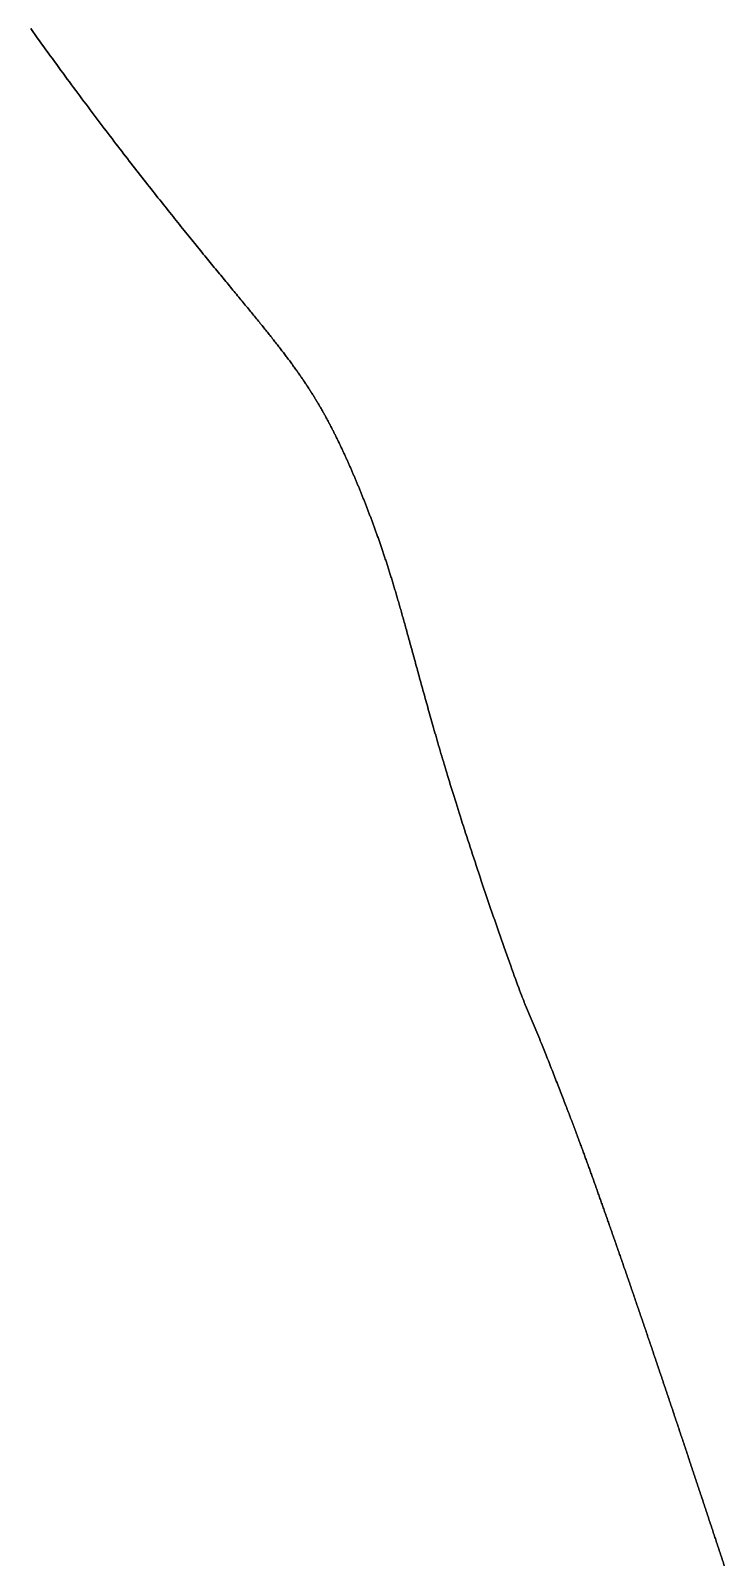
# Model space of a CAD drawing. Header units: inches. Extents: x 130170 to 284068, y 377793 to 804530.
# Drawn here: x 248897 to 248922.9, y 747345.7 to 747403 of the extents above; entities that cross this region are included whole.
import ezdxf

# ---------------------------------------------------------------- set-up
doc = ezdxf.new("R2010")
doc.units = ezdxf.units.IN
doc.header["$MEASUREMENT"] = 0
doc.layers.add('muni_il', color=7, linetype='Continuous')

msp = doc.modelspace()

# ---------------------------------------------------------------- linework, layer by layer
at = {"layer": 'muni_il'}
for points in [[(248897.023, 747403.036), (248897.105, 747402.922), (248897.186, 747402.808), (248897.268, 747402.695), (248897.349, 747402.582), (248897.43, 747402.469), (248897.511, 747402.357), (248897.592, 747402.245), (248897.672, 747402.134), (248897.753, 747402.023), (248897.833, 747401.913), (248897.913, 747401.803), (248897.993, 747401.694), (248898.073, 747401.585), (248898.152, 747401.476), (248898.231, 747401.368), (248898.31, 747401.26), (248898.389, 747401.153), (248898.468, 747401.047), (248898.546, 747400.94), (248898.624, 747400.835), (248898.702, 747400.729), (248898.78, 747400.625), (248898.857, 747400.521), (248898.935, 747400.417), (248899.012, 747400.314), (248899.088, 747400.211), (248899.165, 747400.109), (248899.241, 747400.008), (248899.317, 747399.906), (248899.392, 747399.806), (248899.468, 747399.706), (248899.543, 747399.606), (248899.617, 747399.508), (248899.692, 747399.409), (248899.766, 747399.311), (248899.84, 747399.214), (248899.914, 747399.117), (248899.987, 747399.021), (248900.06, 747398.926), (248900.132, 747398.831), (248900.205, 747398.736), (248900.277, 747398.642), (248900.348, 747398.549), (248900.42, 747398.456), (248900.491, 747398.364), (248900.562, 747398.272), (248900.632, 747398.181), (248900.702, 747398.091), (248900.772, 747398.001), (248900.841, 747397.912), (248900.91, 747397.823), (248900.978, 747397.735), (248901.047, 747397.647), (248901.115, 747397.56), (248901.182, 747397.474), (248901.249, 747397.388), (248901.316, 747397.303), (248901.383, 747397.218), (248901.449, 747397.134), (248901.514, 747397.05), (248901.58, 747396.967), (248901.645, 747396.885), (248901.709, 747396.803), (248901.774, 747396.722), (248901.838, 747396.642), (248901.901, 747396.562), (248901.964, 747396.482), (248902.027, 747396.404), (248902.089, 747396.325), (248902.151, 747396.248), (248902.213, 747396.171), (248902.274, 747396.094), (248902.335, 747396.018), (248902.395, 747395.943), (248902.455, 747395.868), (248902.514, 747395.794), (248902.574, 747395.72), (248902.632, 747395.647), (248902.691, 747395.575), (248902.749, 747395.503), (248902.806, 747395.432), (248902.864, 747395.361), (248902.921, 747395.291), (248902.977, 747395.221), (248903.033, 747395.152), (248903.089, 747395.084), (248903.144, 747395.016), (248903.199, 747394.948), (248903.253, 747394.881), (248903.307, 747394.815), (248903.361, 747394.749), (248903.414, 747394.684), (248903.467, 747394.619), (248903.519, 747394.555), (248903.571, 747394.491), (248903.623, 747394.428), (248903.674, 747394.366), (248903.725, 747394.304), (248903.776, 747394.242), (248903.826, 747394.181), (248903.875, 747394.121), (248903.925, 747394.061), (248903.974, 747394.001), (248904.022, 747393.942), (248904.07, 747393.884), (248904.118, 747393.826), (248904.165, 747393.768), (248904.212, 747393.711), (248904.259, 747393.654), (248904.305, 747393.598), (248904.351, 747393.543), (248904.396, 747393.487), (248904.441, 747393.433), (248904.486, 747393.379), (248904.53, 747393.325), (248904.574, 747393.271), (248904.618, 747393.218), (248904.661, 747393.166), (248904.704, 747393.114), (248904.746, 747393.063), (248904.789, 747393.011), (248904.83, 747392.961), (248904.872, 747392.911), (248904.913, 747392.861), (248904.953, 747392.811), (248904.994, 747392.762), (248905.034, 747392.714), (248905.073, 747392.665), (248905.113, 747392.617), (248905.152, 747392.57), (248905.19, 747392.523), (248905.228, 747392.476), (248905.266, 747392.43), (248905.304, 747392.384), (248905.341, 747392.338), (248905.378, 747392.293), (248905.415, 747392.248), (248905.451, 747392.204), (248905.487, 747392.16), (248905.522, 747392.116), (248905.558, 747392.072), (248905.593, 747392.029), (248905.628, 747391.986), (248905.662, 747391.944), (248905.696, 747391.902), (248905.73, 747391.86), (248905.763, 747391.818), (248905.796, 747391.777), (248905.829, 747391.736), (248905.862, 747391.695), (248905.894, 747391.655), (248905.926, 747391.615), (248905.958, 747391.575), (248905.989, 747391.536), (248906.02, 747391.497), (248906.051, 747391.457), (248906.082, 747391.419), (248906.112, 747391.38), (248906.142, 747391.342), (248906.172, 747391.304), (248906.201, 747391.267), (248906.231, 747391.229), (248906.26, 747391.192), (248906.288, 747391.155), (248906.317, 747391.118), (248906.345, 747391.082), (248906.373, 747391.045), (248906.401, 747391.009), (248906.428, 747390.973), (248906.456, 747390.937), (248906.483, 747390.902), (248906.51, 747390.867), (248906.536, 747390.832), (248906.562, 747390.797), (248906.588, 747390.762), (248906.614, 747390.727), (248906.64, 747390.693), (248906.666, 747390.659), (248906.691, 747390.625), (248906.716, 747390.591), (248906.741, 747390.557), (248906.765, 747390.524), (248906.79, 747390.49), (248906.814, 747390.457), (248906.838, 747390.424), (248906.862, 747390.391), (248906.886, 747390.358), (248906.909, 747390.325), (248906.932, 747390.293), (248906.955, 747390.26), (248906.978, 747390.228), (248907.001, 747390.196), (248907.024, 747390.164), (248907.046, 747390.132), (248907.068, 747390.1), (248907.09, 747390.068), (248907.112, 747390.037), (248907.134, 747390.005), (248907.155, 747389.974), (248907.177, 747389.942), (248907.198, 747389.911), (248907.219, 747389.88), (248907.24, 747389.849), (248907.261, 747389.818), (248907.281, 747389.787), (248907.302, 747389.756), (248907.322, 747389.726), (248907.342, 747389.695), (248907.363, 747389.664), (248907.382, 747389.634), (248907.402, 747389.603), (248907.422, 747389.573), (248907.441, 747389.542), (248907.461, 747389.512), (248907.48, 747389.482), (248907.499, 747389.452), (248907.518, 747389.421), (248907.537, 747389.391), (248907.556, 747389.361), (248907.575, 747389.331), (248907.593, 747389.301), (248907.612, 747389.271), (248907.63, 747389.241), (248907.648, 747389.211), (248907.667, 747389.182), (248907.685, 747389.152), (248907.702, 747389.122), (248907.72, 747389.092), (248907.738, 747389.062), (248907.756, 747389.033), (248907.773, 747389.003), (248907.791, 747388.973), (248907.808, 747388.944), (248907.825, 747388.914), (248907.842, 747388.884), (248907.86, 747388.855), (248907.877, 747388.825), (248907.893, 747388.795), (248907.91, 747388.766), (248907.927, 747388.736), (248907.944, 747388.707), (248907.96, 747388.677), (248907.977, 747388.647), (248907.993, 747388.618), (248908.01, 747388.588), (248908.026, 747388.559), (248908.042, 747388.529), (248908.058, 747388.499), (248908.075, 747388.47), (248908.09, 747388.44), (248908.107, 747388.411), (248908.122, 747388.381), (248908.138, 747388.351), (248908.154, 747388.322), (248908.17, 747388.292), (248908.185, 747388.262), (248908.201, 747388.232), (248908.217, 747388.203), (248908.232, 747388.173), (248908.247, 747388.143), (248908.263, 747388.113), (248908.278, 747388.084), (248908.293, 747388.054), (248908.309, 747388.024), (248908.324, 747387.994), (248908.339, 747387.964), (248908.354, 747387.934), (248908.369, 747387.904), (248908.384, 747387.874), (248908.399, 747387.844), (248908.414, 747387.814), (248908.429, 747387.784), (248908.444, 747387.754), (248908.458, 747387.724), (248908.473, 747387.694), (248908.488, 747387.664), (248908.503, 747387.634), (248908.517, 747387.603), (248908.532, 747387.573), (248908.546, 747387.543), (248908.561, 747387.512), (248908.575, 747387.482), (248908.59, 747387.452), (248908.604, 747387.421), (248908.618, 747387.391), (248908.633, 747387.36), (248908.647, 747387.33), (248908.661, 747387.299), (248908.676, 747387.269), (248908.69, 747387.238), (248908.704, 747387.208), (248908.718, 747387.177), (248908.732, 747387.146), (248908.747, 747387.115), (248908.761, 747387.085), (248908.775, 747387.054), (248908.789, 747387.023), (248908.803, 747386.992), (248908.817, 747386.961), (248908.831, 747386.93), (248908.845, 747386.899), (248908.859, 747386.868), (248908.872, 747386.837), (248908.886, 747386.806), (248908.9, 747386.775), (248908.914, 747386.743), (248908.928, 747386.712), (248908.941, 747386.681), (248908.955, 747386.649), (248908.969, 747386.618), (248908.983, 747386.587), (248908.996, 747386.555), (248909.01, 747386.524), (248909.024, 747386.492), (248909.037, 747386.461), (248909.051, 747386.429), (248909.065, 747386.397), (248909.078, 747386.365), (248909.092, 747386.334), (248909.105, 747386.302), (248909.119, 747386.27), (248909.133, 747386.238), (248909.146, 747386.206), (248909.16, 747386.174), (248909.173, 747386.142), (248909.186, 747386.11), (248909.2, 747386.078), (248909.213, 747386.046), (248909.227, 747386.013), (248909.24, 747385.981), (248909.254, 747385.949), (248909.267, 747385.916), (248909.28, 747385.884), (248909.294, 747385.852), (248909.307, 747385.819), (248909.32, 747385.786), (248909.334, 747385.754), (248909.347, 747385.721), (248909.36, 747385.688), (248909.374, 747385.655), (248909.387, 747385.623), (248909.4, 747385.59), (248909.413, 747385.557), (248909.427, 747385.524), (248909.44, 747385.49), (248909.453, 747385.457), (248909.466, 747385.424), (248909.48, 747385.391), (248909.493, 747385.358), (248909.506, 747385.324), (248909.519, 747385.291), (248909.532, 747385.257), (248909.545, 747385.224), (248909.559, 747385.19), (248909.572, 747385.156), (248909.585, 747385.122), (248909.598, 747385.088), (248909.611, 747385.054), (248909.624, 747385.02), (248909.637, 747384.986), (248909.65, 747384.952), (248909.663, 747384.918), (248909.676, 747384.884), (248909.689, 747384.849), (248909.702, 747384.815), (248909.715, 747384.78), (248909.729, 747384.746), (248909.742, 747384.711), (248909.755, 747384.676), (248909.768, 747384.641), (248909.781, 747384.606), (248909.794, 747384.571), (248909.807, 747384.536), (248909.82, 747384.501), (248909.833, 747384.465), (248909.846, 747384.43), (248909.859, 747384.394), (248909.872, 747384.359), (248909.884, 747384.323), (248909.897, 747384.287), (248909.91, 747384.251), (248909.923, 747384.215), (248909.936, 747384.179), (248909.949, 747384.142), (248909.962, 747384.106), (248909.975, 747384.07), (248909.988, 747384.033), (248910.001, 747383.996), (248910.014, 747383.959), (248910.027, 747383.922), (248910.04, 747383.885), (248910.053, 747383.848), (248910.066, 747383.81), (248910.079, 747383.773), (248910.092, 747383.735), (248910.105, 747383.697), (248910.118, 747383.659), (248910.131, 747383.621), (248910.144, 747383.583), (248910.157, 747383.544), (248910.17, 747383.506), (248910.183, 747383.467), (248910.196, 747383.428), (248910.209, 747383.389), (248910.222, 747383.35), (248910.235, 747383.31), (248910.248, 747383.271), (248910.261, 747383.231), (248910.274, 747383.191), (248910.287, 747383.151), (248910.3, 747383.11), (248910.313, 747383.07), (248910.327, 747383.029), (248910.34, 747382.988), (248910.353, 747382.947), (248910.366, 747382.906), (248910.379, 747382.864), (248910.393, 747382.822), (248910.406, 747382.78), (248910.419, 747382.738), (248910.432, 747382.696), (248910.446, 747382.653), (248910.459, 747382.61), (248910.472, 747382.567), (248910.486, 747382.523), (248910.499, 747382.48), (248910.513, 747382.436), (248910.526, 747382.392), (248910.54, 747382.347), (248910.553, 747382.302), (248910.567, 747382.258), (248910.58, 747382.212), (248910.594, 747382.167), (248910.608, 747382.121), (248910.622, 747382.075), (248910.635, 747382.028), (248910.649, 747381.982), (248910.663, 747381.935), (248910.677, 747381.887), (248910.691, 747381.84), (248910.705, 747381.792), (248910.719, 747381.743), (248910.733, 747381.695), (248910.748, 747381.646), (248910.762, 747381.596), (248910.776, 747381.547), (248910.791, 747381.497), (248910.805, 747381.446), (248910.82, 747381.396), (248910.834, 747381.344), (248910.849, 747381.293), (248910.864, 747381.241), (248910.878, 747381.189), (248910.893, 747381.136), (248910.908, 747381.083), (248910.923, 747381.03), (248910.938, 747380.976), (248910.954, 747380.922), (248910.969, 747380.867), (248910.984, 747380.812), (248911, 747380.756), (248911.015, 747380.7), (248911.031, 747380.644), (248911.047, 747380.587), (248911.063, 747380.53), (248911.079, 747380.472), (248911.095, 747380.414), (248911.111, 747380.355), (248911.127, 747380.295), (248911.144, 747380.236), (248911.16, 747380.175), (248911.177, 747380.115), (248911.194, 747380.054), (248911.211, 747379.992), (248911.228, 747379.93), (248911.245, 747379.867), (248911.262, 747379.803), (248911.28, 747379.739), (248911.298, 747379.675), (248911.315, 747379.61), (248911.333, 747379.544), (248911.351, 747379.478), (248911.37, 747379.412), (248911.388, 747379.344), (248911.406, 747379.276), (248911.425, 747379.208), (248911.444, 747379.139), (248911.463, 747379.069), (248911.483, 747378.999), (248911.502, 747378.928), (248911.522, 747378.856), (248911.542, 747378.784), (248911.562, 747378.711), (248911.582, 747378.638), (248911.602, 747378.563), (248911.623, 747378.488), (248911.644, 747378.413), (248911.665, 747378.336), (248911.686, 747378.259), (248911.708, 747378.182), (248911.73, 747378.103), (248911.752, 747378.024), (248911.774, 747377.944), (248911.797, 747377.864), (248911.82, 747377.782), (248911.843, 747377.7), (248911.866, 747377.617), (248911.889, 747377.533), (248911.913, 747377.448), (248911.938, 747377.363), (248911.962, 747377.277), (248911.987, 747377.19), (248912.012, 747377.102), (248912.037, 747377.013), (248912.063, 747376.923), (248912.089, 747376.833), (248912.115, 747376.741), (248912.142, 747376.649), (248912.169, 747376.555), (248912.196, 747376.461), (248912.224, 747376.366), (248912.252, 747376.27), (248912.281, 747376.173), (248912.31, 747376.075), (248912.339, 747375.975), (248912.369, 747375.875), (248912.399, 747375.774), (248912.429, 747375.672), (248912.46, 747375.568), (248912.491, 747375.464), (248912.523, 747375.358), (248912.555, 747375.252), (248912.588, 747375.144), (248912.621, 747375.035), (248912.654, 747374.925), (248912.688, 747374.814), (248912.723, 747374.702), (248912.758, 747374.588), (248912.793, 747374.474), (248912.829, 747374.358), (248912.865, 747374.241), (248912.902, 747374.122), (248912.94, 747374.003), (248912.978, 747373.882), (248913.016, 747373.76), (248913.055, 747373.636), (248913.094, 747373.512), (248913.134, 747373.386), (248913.175, 747373.259), (248913.216, 747373.131), (248913.258, 747373.001), (248913.3, 747372.87), (248913.342, 747372.738), (248913.386, 747372.605), (248913.429, 747372.471), (248913.473, 747372.335), (248913.518, 747372.198), (248913.563, 747372.061), (248913.609, 747371.922), (248913.655, 747371.782), (248913.702, 747371.641), (248913.749, 747371.499), (248913.797, 747371.356), (248913.845, 747371.212), (248913.893, 747371.067), (248913.942, 747370.922), (248913.991, 747370.776), (248914.041, 747370.63), (248914.091, 747370.483), (248914.141, 747370.336), (248914.191, 747370.188), (248914.242, 747370.04), (248914.293, 747369.892), (248914.344, 747369.745), (248914.395, 747369.597), (248914.446, 747369.45), (248914.496, 747369.304), (248914.547, 747369.158), (248914.598, 747369.014), (248914.648, 747368.87), (248914.698, 747368.728), (248914.748, 747368.587), (248914.797, 747368.449), (248914.846, 747368.312), (248914.894, 747368.178), (248914.941, 747368.046), (248914.987, 747367.918), (248915.032, 747367.792), (248915.076, 747367.67), (248915.119, 747367.553), (248915.161, 747367.439), (248915.201, 747367.33), (248915.239, 747367.226), (248915.276, 747367.128), (248915.31, 747367.035), (248915.343, 747366.949), (248915.373, 747366.869), (248915.401, 747366.797), (248915.426, 747366.732), (248915.448, 747366.675), (248915.467, 747366.626), (248915.482, 747366.587), (248915.495, 747366.557), (248915.988, 747365.39), (248916.026, 747365.298), (248916.047, 747365.247), (248916.069, 747365.194), (248916.091, 747365.139), (248916.115, 747365.081), (248916.139, 747365.021), (248916.163, 747364.96), (248916.188, 747364.897), (248916.214, 747364.833), (248916.24, 747364.767), (248916.266, 747364.701), (248916.293, 747364.633), (248916.32, 747364.565), (248916.347, 747364.497), (248916.374, 747364.428), (248916.402, 747364.359), (248916.429, 747364.289), (248916.456, 747364.22), (248916.484, 747364.15), (248916.511, 747364.081), (248916.538, 747364.011), (248916.565, 747363.943), (248916.592, 747363.874), (248916.618, 747363.806), (248916.645, 747363.738), (248916.671, 747363.67), (248916.697, 747363.603), (248916.723, 747363.537), (248916.748, 747363.471), (248916.774, 747363.406), (248916.799, 747363.342), (248916.823, 747363.278), (248916.848, 747363.215), (248916.872, 747363.152), (248916.896, 747363.091), (248916.919, 747363.03), (248916.943, 747362.97), (248916.966, 747362.91), (248916.988, 747362.851), (248917.011, 747362.793), (248917.033, 747362.736), (248917.054, 747362.679), (248917.076, 747362.623), (248917.097, 747362.568), (248917.118, 747362.513), (248917.138, 747362.46), (248917.159, 747362.406), (248917.179, 747362.354), (248917.199, 747362.302), (248917.218, 747362.25), (248917.237, 747362.199), (248917.257, 747362.149), (248917.276, 747362.099), (248917.294, 747362.05), (248917.312, 747362.001), (248917.331, 747361.953), (248917.349, 747361.905), (248917.367, 747361.858), (248917.384, 747361.811), (248917.402, 747361.764), (248917.419, 747361.718), (248917.436, 747361.672), (248917.453, 747361.627), (248917.47, 747361.582), (248917.487, 747361.537), (248917.503, 747361.493), (248917.52, 747361.448), (248917.536, 747361.404), (248917.552, 747361.361), (248917.568, 747361.317), (248917.584, 747361.274), (248917.6, 747361.23), (248917.616, 747361.188), (248917.632, 747361.145), (248917.647, 747361.102), (248917.663, 747361.06), (248917.679, 747361.017), (248917.694, 747360.975), (248917.71, 747360.932), (248917.725, 747360.89), (248917.74, 747360.848), (248917.756, 747360.806), (248917.771, 747360.764), (248917.786, 747360.722), (248917.802, 747360.68), (248917.817, 747360.638), (248917.832, 747360.596), (248917.847, 747360.554), (248917.862, 747360.512), (248917.878, 747360.47), (248917.893, 747360.428), (248917.908, 747360.386), (248917.923, 747360.344), (248917.938, 747360.302), (248917.953, 747360.26), (248917.968, 747360.218), (248917.984, 747360.176), (248917.999, 747360.133), (248918.014, 747360.091), (248918.029, 747360.049), (248918.044, 747360.006), (248918.059, 747359.964), (248918.075, 747359.921), (248918.09, 747359.878), (248918.105, 747359.835), (248918.12, 747359.793), (248918.136, 747359.75), (248918.151, 747359.707), (248918.166, 747359.664), (248918.182, 747359.62), (248918.197, 747359.577), (248918.212, 747359.534), (248918.228, 747359.49), (248918.243, 747359.447), (248918.259, 747359.403), (248918.274, 747359.36), (248918.29, 747359.316), (248918.305, 747359.272), (248918.321, 747359.228), (248918.336, 747359.184), (248918.352, 747359.14), (248918.367, 747359.096), (248918.383, 747359.052), (248918.399, 747359.007), (248918.414, 747358.963), (248918.43, 747358.918), (248918.446, 747358.874), (248918.461, 747358.829), (248918.477, 747358.784), (248918.493, 747358.74), (248918.509, 747358.695), (248918.525, 747358.65), (248918.54, 747358.605), (248918.556, 747358.559), (248918.572, 747358.514), (248918.588, 747358.469), (248918.604, 747358.424), (248918.62, 747358.378), (248918.636, 747358.333), (248918.652, 747358.287), (248918.668, 747358.241), (248918.684, 747358.196), (248918.7, 747358.15), (248918.716, 747358.104), (248918.732, 747358.058), (248918.748, 747358.012), (248918.764, 747357.966), (248918.78, 747357.92), (248918.796, 747357.874), (248918.812, 747357.828), (248918.828, 747357.781), (248918.845, 747357.735), (248918.861, 747357.689), (248918.877, 747357.642), (248918.893, 747357.596), (248918.909, 747357.549), (248918.926, 747357.502), (248918.942, 747357.455), (248918.958, 747357.409), (248918.974, 747357.362), (248918.991, 747357.315), (248919.007, 747357.268), (248919.023, 747357.22), (248919.04, 747357.173), (248919.056, 747357.126), (248919.073, 747357.079), (248919.089, 747357.031), (248919.105, 747356.984), (248919.122, 747356.936), (248919.138, 747356.889), (248919.155, 747356.841), (248919.171, 747356.794), (248919.188, 747356.746), (248919.204, 747356.698), (248919.221, 747356.65), (248919.238, 747356.602), (248919.254, 747356.554), (248919.271, 747356.506), (248919.287, 747356.458), (248919.304, 747356.41), (248919.321, 747356.361), (248919.337, 747356.313), (248919.354, 747356.265), (248919.371, 747356.216), (248919.387, 747356.168), (248919.404, 747356.119), (248919.421, 747356.07), (248919.438, 747356.022), (248919.454, 747355.973), (248919.471, 747355.924), (248919.488, 747355.875), (248919.505, 747355.826), (248919.521, 747355.777), (248919.538, 747355.728), (248919.555, 747355.679), (248919.572, 747355.63), (248919.589, 747355.581), (248919.606, 747355.531), (248919.623, 747355.482), (248919.64, 747355.433), (248919.656, 747355.383), (248919.674, 747355.334), (248919.69, 747355.284), (248919.707, 747355.234), (248919.724, 747355.185), (248919.741, 747355.135), (248919.758, 747355.085), (248919.775, 747355.035), (248919.792, 747354.986), (248919.81, 747354.936), (248919.827, 747354.886), (248919.844, 747354.836), (248919.861, 747354.786), (248919.878, 747354.735), (248919.895, 747354.685), (248919.912, 747354.635), (248919.929, 747354.585), (248919.946, 747354.535), (248919.963, 747354.484), (248919.98, 747354.434), (248919.998, 747354.384), (248920.015, 747354.333), (248920.032, 747354.283), (248920.049, 747354.232), (248920.066, 747354.182), (248920.083, 747354.131), (248920.1, 747354.081), (248920.118, 747354.03), (248920.135, 747353.979), (248920.152, 747353.929), (248920.169, 747353.878), (248920.186, 747353.827), (248920.204, 747353.777), (248920.221, 747353.726), (248920.238, 747353.675), (248920.255, 747353.624), (248920.273, 747353.573), (248920.29, 747353.523), (248920.307, 747353.472), (248920.324, 747353.421), (248920.341, 747353.37), (248920.359, 747353.319), (248920.376, 747353.268), (248920.393, 747353.217), (248920.41, 747353.166), (248920.427, 747353.115), (248920.445, 747353.064), (248920.462, 747353.013), (248920.479, 747352.963), (248920.496, 747352.912), (248920.513, 747352.861), (248920.531, 747352.809), (248920.548, 747352.759), (248920.565, 747352.707), (248920.582, 747352.657), (248920.599, 747352.605), (248920.617, 747352.555), (248920.634, 747352.504), (248920.651, 747352.453), (248920.668, 747352.402), (248920.685, 747352.351), (248920.702, 747352.3), (248920.72, 747352.249), (248920.737, 747352.197), (248920.754, 747352.147), (248920.771, 747352.096), (248920.788, 747352.045), (248920.805, 747351.994), (248920.822, 747351.943), (248920.839, 747351.892), (248920.857, 747351.841), (248920.874, 747351.79), (248920.891, 747351.739), (248920.908, 747351.688), (248920.925, 747351.637), (248920.942, 747351.586), (248920.959, 747351.536), (248920.976, 747351.485), (248920.993, 747351.434), (248921.01, 747351.383), (248921.027, 747351.332), (248921.044, 747351.281), (248921.061, 747351.231), (248921.078, 747351.18), (248921.095, 747351.129), (248921.112, 747351.078), (248921.129, 747351.028), (248921.146, 747350.977), (248921.163, 747350.926), (248921.18, 747350.876), (248921.197, 747350.825), (248921.214, 747350.774), (248921.231, 747350.724), (248921.248, 747350.673), (248921.265, 747350.623), (248921.281, 747350.572), (248921.298, 747350.521), (248921.315, 747350.471), (248921.332, 747350.42), (248921.349, 747350.37), (248921.366, 747350.319), (248921.382, 747350.269), (248921.399, 747350.219), (248921.416, 747350.168), (248921.433, 747350.118), (248921.45, 747350.068), (248921.466, 747350.017), (248921.483, 747349.967), (248921.5, 747349.917), (248921.517, 747349.866), (248921.533, 747349.816), (248921.55, 747349.766), (248921.567, 747349.716), (248921.584, 747349.666), (248921.6, 747349.615), (248921.617, 747349.565), (248921.634, 747349.515), (248921.65, 747349.465), (248921.667, 747349.415), (248921.683, 747349.365), (248921.7, 747349.315), (248921.717, 747349.265), (248921.733, 747349.215), (248921.75, 747349.165), (248921.766, 747349.115), (248921.783, 747349.065), (248921.799, 747349.015), (248921.816, 747348.966), (248921.833, 747348.916), (248921.849, 747348.866), (248921.866, 747348.816), (248921.882, 747348.766), (248921.899, 747348.717), (248921.915, 747348.667), (248921.932, 747348.617), (248921.948, 747348.568), (248921.965, 747348.518), (248921.981, 747348.468), (248921.997, 747348.419), (248922.014, 747348.369), (248922.03, 747348.32), (248922.047, 747348.27), (248922.063, 747348.221), (248922.079, 747348.172), (248922.096, 747348.122), (248922.112, 747348.073), (248922.128, 747348.023), (248922.145, 747347.974), (248922.161, 747347.925), (248922.177, 747347.876), (248922.194, 747347.826), (248922.21, 747347.777), (248922.226, 747347.728), (248922.243, 747347.679), (248922.259, 747347.63), (248922.275, 747347.58), (248922.291, 747347.531), (248922.308, 747347.482), (248922.324, 747347.433), (248922.34, 747347.385), (248922.356, 747347.336), (248922.372, 747347.287), (248922.389, 747347.238), (248922.405, 747347.189), (248922.421, 747347.14), (248922.437, 747347.091), (248922.453, 747347.043), (248922.469, 747346.994), (248922.485, 747346.945), (248922.501, 747346.896), (248922.517, 747346.848), (248922.534, 747346.799), (248922.55, 747346.751), (248922.566, 747346.702), (248922.582, 747346.654), (248922.598, 747346.605), (248922.614, 747346.557), (248922.63, 747346.508), (248922.646, 747346.46), (248922.662, 747346.411), (248922.678, 747346.363), (248922.694, 747346.315), (248922.709, 747346.267), (248922.725, 747346.219), (248922.741, 747346.17), (248922.757, 747346.122), (248922.773, 747346.074), (248922.789, 747346.026), (248922.805, 747345.978), (248922.821, 747345.93), (248922.837, 747345.882), (248922.852, 747345.834), (248922.868, 747345.786), (248922.884, 747345.738), (248922.9, 747345.691), (248922.916, 747345.643)], [(248922.916, 747345.643), (248922.9, 747345.691), (248922.884, 747345.738), (248922.868, 747345.786), (248922.852, 747345.834), (248922.837, 747345.882), (248922.821, 747345.93), (248922.805, 747345.978), (248922.789, 747346.026), (248922.773, 747346.074), (248922.757, 747346.122), (248922.741, 747346.17), (248922.725, 747346.219), (248922.709, 747346.267), (248922.694, 747346.315), (248922.678, 747346.363), (248922.662, 747346.411), (248922.646, 747346.46), (248922.63, 747346.508), (248922.614, 747346.557), (248922.598, 747346.605), (248922.582, 747346.654), (248922.566, 747346.702), (248922.55, 747346.751), (248922.534, 747346.799), (248922.517, 747346.848), (248922.501, 747346.896), (248922.485, 747346.945), (248922.469, 747346.994), (248922.453, 747347.043), (248922.437, 747347.091), (248922.421, 747347.14), (248922.405, 747347.189), (248922.389, 747347.238), (248922.372, 747347.287), (248922.356, 747347.336), (248922.34, 747347.385), (248922.324, 747347.433), (248922.308, 747347.482), (248922.291, 747347.531), (248922.275, 747347.58), (248922.259, 747347.63), (248922.243, 747347.679), (248922.226, 747347.728), (248922.21, 747347.777), (248922.194, 747347.826), (248922.177, 747347.876), (248922.161, 747347.925), (248922.145, 747347.974), (248922.128, 747348.023), (248922.112, 747348.073), (248922.096, 747348.122), (248922.079, 747348.172), (248922.063, 747348.221), (248922.047, 747348.27), (248922.03, 747348.32), (248922.014, 747348.369), (248921.997, 747348.419), (248921.981, 747348.468), (248921.965, 747348.518), (248921.948, 747348.568), (248921.932, 747348.617), (248921.915, 747348.667), (248921.899, 747348.717), (248921.882, 747348.766), (248921.866, 747348.816), (248921.849, 747348.866), (248921.833, 747348.916), (248921.816, 747348.966), (248921.799, 747349.015), (248921.783, 747349.065), (248921.766, 747349.115), (248921.75, 747349.165), (248921.733, 747349.215), (248921.717, 747349.265), (248921.7, 747349.315), (248921.683, 747349.365), (248921.667, 747349.415), (248921.65, 747349.465), (248921.634, 747349.515), (248921.617, 747349.565), (248921.6, 747349.615), (248921.584, 747349.666), (248921.567, 747349.716), (248921.55, 747349.766), (248921.533, 747349.816), (248921.517, 747349.866), (248921.5, 747349.917), (248921.483, 747349.967), (248921.466, 747350.017), (248921.45, 747350.068), (248921.433, 747350.118), (248921.416, 747350.168), (248921.399, 747350.219), (248921.382, 747350.269), (248921.366, 747350.319), (248921.349, 747350.37), (248921.332, 747350.42), (248921.315, 747350.471), (248921.298, 747350.521), (248921.281, 747350.572), (248921.265, 747350.623), (248921.248, 747350.673), (248921.231, 747350.724), (248921.214, 747350.774), (248921.197, 747350.825), (248921.18, 747350.876), (248921.163, 747350.926), (248921.146, 747350.977), (248921.129, 747351.028), (248921.112, 747351.078), (248921.095, 747351.129), (248921.078, 747351.18), (248921.061, 747351.231), (248921.044, 747351.281), (248921.027, 747351.332), (248921.01, 747351.383), (248920.993, 747351.434), (248920.976, 747351.485), (248920.959, 747351.536), (248920.942, 747351.586), (248920.925, 747351.637), (248920.908, 747351.688), (248920.891, 747351.739), (248920.874, 747351.79), (248920.857, 747351.841), (248920.839, 747351.892), (248920.822, 747351.943), (248920.805, 747351.994), (248920.788, 747352.045), (248920.771, 747352.096), (248920.754, 747352.147), (248920.737, 747352.197), (248920.72, 747352.249), (248920.702, 747352.3), (248920.685, 747352.351), (248920.668, 747352.402), (248920.651, 747352.453), (248920.634, 747352.504), (248920.617, 747352.555), (248920.599, 747352.605), (248920.582, 747352.657), (248920.565, 747352.707), (248920.548, 747352.759), (248920.531, 747352.809), (248920.513, 747352.861), (248920.496, 747352.912), (248920.479, 747352.963), (248920.462, 747353.013), (248920.445, 747353.064), (248920.427, 747353.115), (248920.41, 747353.166), (248920.393, 747353.217), (248920.376, 747353.268), (248920.359, 747353.319), (248920.341, 747353.37), (248920.324, 747353.421), (248920.307, 747353.472), (248920.29, 747353.523), (248920.273, 747353.573), (248920.255, 747353.624), (248920.238, 747353.675), (248920.221, 747353.726), (248920.204, 747353.777), (248920.186, 747353.827), (248920.169, 747353.878), (248920.152, 747353.929), (248920.135, 747353.979), (248920.118, 747354.03), (248920.1, 747354.081), (248920.083, 747354.131), (248920.066, 747354.182), (248920.049, 747354.232), (248920.032, 747354.283), (248920.015, 747354.333), (248919.998, 747354.384), (248919.98, 747354.434), (248919.963, 747354.484), (248919.946, 747354.535), (248919.929, 747354.585), (248919.912, 747354.635), (248919.895, 747354.685), (248919.878, 747354.735), (248919.861, 747354.786), (248919.844, 747354.836), (248919.827, 747354.886), (248919.81, 747354.936), (248919.792, 747354.986), (248919.775, 747355.035), (248919.758, 747355.085), (248919.741, 747355.135), (248919.724, 747355.185), (248919.707, 747355.234), (248919.69, 747355.284), (248919.674, 747355.334), (248919.656, 747355.383), (248919.64, 747355.433), (248919.623, 747355.482), (248919.606, 747355.531), (248919.589, 747355.581), (248919.572, 747355.63), (248919.555, 747355.679), (248919.538, 747355.728), (248919.521, 747355.777), (248919.505, 747355.826), (248919.488, 747355.875), (248919.471, 747355.924), (248919.454, 747355.973), (248919.438, 747356.022), (248919.421, 747356.07), (248919.404, 747356.119), (248919.387, 747356.168), (248919.371, 747356.216), (248919.354, 747356.265), (248919.337, 747356.313), (248919.321, 747356.361), (248919.304, 747356.41), (248919.287, 747356.458), (248919.271, 747356.506), (248919.254, 747356.554), (248919.238, 747356.602), (248919.221, 747356.65), (248919.204, 747356.698), (248919.188, 747356.746), (248919.171, 747356.794), (248919.155, 747356.841), (248919.138, 747356.889), (248919.122, 747356.936), (248919.105, 747356.984), (248919.089, 747357.031), (248919.073, 747357.079), (248919.056, 747357.126), (248919.04, 747357.173), (248919.023, 747357.22), (248919.007, 747357.268), (248918.991, 747357.315), (248918.974, 747357.362), (248918.958, 747357.409), (248918.942, 747357.455), (248918.926, 747357.502), (248918.909, 747357.549), (248918.893, 747357.596), (248918.877, 747357.642), (248918.861, 747357.689), (248918.845, 747357.735), (248918.828, 747357.781), (248918.812, 747357.828), (248918.796, 747357.874), (248918.78, 747357.92), (248918.764, 747357.966), (248918.748, 747358.012), (248918.732, 747358.058), (248918.716, 747358.104), (248918.7, 747358.15), (248918.684, 747358.196), (248918.668, 747358.241), (248918.652, 747358.287), (248918.636, 747358.333), (248918.62, 747358.378), (248918.604, 747358.424), (248918.588, 747358.469), (248918.572, 747358.514), (248918.556, 747358.559), (248918.54, 747358.605), (248918.525, 747358.65), (248918.509, 747358.695), (248918.493, 747358.74), (248918.477, 747358.784), (248918.461, 747358.829), (248918.446, 747358.874), (248918.43, 747358.918), (248918.414, 747358.963), (248918.399, 747359.007), (248918.383, 747359.052), (248918.367, 747359.096), (248918.352, 747359.14), (248918.336, 747359.184), (248918.321, 747359.228), (248918.305, 747359.272), (248918.29, 747359.316), (248918.274, 747359.36), (248918.259, 747359.403), (248918.243, 747359.447), (248918.228, 747359.49), (248918.212, 747359.534), (248918.197, 747359.577), (248918.182, 747359.62), (248918.166, 747359.664), (248918.151, 747359.707), (248918.136, 747359.75), (248918.12, 747359.793), (248918.105, 747359.835), (248918.09, 747359.878), (248918.075, 747359.921), (248918.059, 747359.964), (248918.044, 747360.006), (248918.029, 747360.049), (248918.014, 747360.091), (248917.999, 747360.133), (248917.984, 747360.176), (248917.968, 747360.218), (248917.953, 747360.26), (248917.938, 747360.302), (248917.923, 747360.344), (248917.908, 747360.386), (248917.893, 747360.428), (248917.878, 747360.47), (248917.862, 747360.512), (248917.847, 747360.554), (248917.832, 747360.596), (248917.817, 747360.638), (248917.802, 747360.68), (248917.786, 747360.722), (248917.771, 747360.764), (248917.756, 747360.806), (248917.74, 747360.848), (248917.725, 747360.89), (248917.71, 747360.932), (248917.694, 747360.975), (248917.679, 747361.017), (248917.663, 747361.06), (248917.647, 747361.102), (248917.632, 747361.145), (248917.616, 747361.188), (248917.6, 747361.23), (248917.584, 747361.274), (248917.568, 747361.317), (248917.552, 747361.361), (248917.536, 747361.404), (248917.52, 747361.448), (248917.503, 747361.493), (248917.487, 747361.537), (248917.47, 747361.582), (248917.453, 747361.627), (248917.436, 747361.672), (248917.419, 747361.718), (248917.402, 747361.764), (248917.384, 747361.811), (248917.367, 747361.858), (248917.349, 747361.905), (248917.331, 747361.953), (248917.312, 747362.001), (248917.294, 747362.05), (248917.276, 747362.099), (248917.257, 747362.149), (248917.237, 747362.199), (248917.218, 747362.25), (248917.199, 747362.302), (248917.179, 747362.354), (248917.159, 747362.406), (248917.138, 747362.46), (248917.118, 747362.513), (248917.097, 747362.568), (248917.076, 747362.623), (248917.054, 747362.679), (248917.033, 747362.736), (248917.011, 747362.793), (248916.988, 747362.851), (248916.966, 747362.91), (248916.943, 747362.97), (248916.919, 747363.03), (248916.896, 747363.091), (248916.872, 747363.152), (248916.848, 747363.215), (248916.823, 747363.278), (248916.799, 747363.342), (248916.774, 747363.406), (248916.748, 747363.471), (248916.723, 747363.537), (248916.697, 747363.603), (248916.671, 747363.67), (248916.645, 747363.738), (248916.618, 747363.806), (248916.592, 747363.874), (248916.565, 747363.943), (248916.538, 747364.011), (248916.511, 747364.081), (248916.484, 747364.15), (248916.456, 747364.22), (248916.429, 747364.289), (248916.402, 747364.359), (248916.374, 747364.428), (248916.347, 747364.497), (248916.32, 747364.565), (248916.293, 747364.633), (248916.266, 747364.701), (248916.24, 747364.767), (248916.214, 747364.833), (248916.188, 747364.897), (248916.163, 747364.96), (248916.139, 747365.021), (248916.115, 747365.081), (248916.091, 747365.139), (248916.069, 747365.194), (248916.047, 747365.247), (248916.026, 747365.298), (248915.988, 747365.39), (248915.495, 747366.557), (248915.482, 747366.587), (248915.467, 747366.626), (248915.448, 747366.675), (248915.426, 747366.732), (248915.401, 747366.797), (248915.373, 747366.869), (248915.343, 747366.949), (248915.31, 747367.035), (248915.276, 747367.128), (248915.239, 747367.226), (248915.201, 747367.33), (248915.161, 747367.439), (248915.119, 747367.553), (248915.076, 747367.67), (248915.032, 747367.792), (248914.987, 747367.918), (248914.941, 747368.046), (248914.894, 747368.178), (248914.846, 747368.312), (248914.797, 747368.449), (248914.748, 747368.587), (248914.698, 747368.728), (248914.648, 747368.87), (248914.598, 747369.014), (248914.547, 747369.158), (248914.496, 747369.304), (248914.446, 747369.45), (248914.395, 747369.597), (248914.344, 747369.745), (248914.293, 747369.892), (248914.242, 747370.04), (248914.191, 747370.188), (248914.141, 747370.336), (248914.091, 747370.483), (248914.041, 747370.63), (248913.991, 747370.776), (248913.942, 747370.922), (248913.893, 747371.067), (248913.845, 747371.212), (248913.797, 747371.356), (248913.749, 747371.499), (248913.702, 747371.641), (248913.655, 747371.782), (248913.609, 747371.922), (248913.563, 747372.061), (248913.518, 747372.198), (248913.473, 747372.335), (248913.429, 747372.471), (248913.386, 747372.605), (248913.342, 747372.738), (248913.3, 747372.87), (248913.258, 747373.001), (248913.216, 747373.131), (248913.175, 747373.259), (248913.134, 747373.386), (248913.094, 747373.512), (248913.055, 747373.636), (248913.016, 747373.76), (248912.978, 747373.882), (248912.94, 747374.003), (248912.902, 747374.122), (248912.865, 747374.241), (248912.829, 747374.358), (248912.793, 747374.474), (248912.758, 747374.588), (248912.723, 747374.702), (248912.688, 747374.814), (248912.654, 747374.925), (248912.621, 747375.035), (248912.588, 747375.144), (248912.555, 747375.252), (248912.523, 747375.358), (248912.491, 747375.464), (248912.46, 747375.568), (248912.429, 747375.672), (248912.399, 747375.774), (248912.369, 747375.875), (248912.339, 747375.975), (248912.31, 747376.075), (248912.281, 747376.173), (248912.252, 747376.27), (248912.224, 747376.366), (248912.196, 747376.461), (248912.169, 747376.555), (248912.142, 747376.649), (248912.115, 747376.741), (248912.089, 747376.833), (248912.063, 747376.923), (248912.037, 747377.013), (248912.012, 747377.102), (248911.987, 747377.19), (248911.962, 747377.277), (248911.938, 747377.363), (248911.913, 747377.448), (248911.889, 747377.533), (248911.866, 747377.617), (248911.843, 747377.7), (248911.82, 747377.782), (248911.797, 747377.864), (248911.774, 747377.944), (248911.752, 747378.024), (248911.73, 747378.103), (248911.708, 747378.182), (248911.686, 747378.259), (248911.665, 747378.336), (248911.644, 747378.413), (248911.623, 747378.488), (248911.602, 747378.563), (248911.582, 747378.638), (248911.562, 747378.711), (248911.542, 747378.784), (248911.522, 747378.856), (248911.502, 747378.928), (248911.483, 747378.999), (248911.463, 747379.069), (248911.444, 747379.139), (248911.425, 747379.208), (248911.406, 747379.276), (248911.388, 747379.344), (248911.37, 747379.412), (248911.351, 747379.478), (248911.333, 747379.544), (248911.315, 747379.61), (248911.298, 747379.675), (248911.28, 747379.739), (248911.262, 747379.803), (248911.245, 747379.867), (248911.228, 747379.93), (248911.211, 747379.992), (248911.194, 747380.054), (248911.177, 747380.115), (248911.16, 747380.175), (248911.144, 747380.236), (248911.127, 747380.295), (248911.111, 747380.355), (248911.095, 747380.414), (248911.079, 747380.472), (248911.063, 747380.53), (248911.047, 747380.587), (248911.031, 747380.644), (248911.015, 747380.7), (248911, 747380.756), (248910.984, 747380.812), (248910.969, 747380.867), (248910.954, 747380.922), (248910.938, 747380.976), (248910.923, 747381.03), (248910.908, 747381.083), (248910.893, 747381.136), (248910.878, 747381.189), (248910.864, 747381.241), (248910.849, 747381.293), (248910.834, 747381.344), (248910.82, 747381.396), (248910.805, 747381.446), (248910.791, 747381.497), (248910.776, 747381.547), (248910.762, 747381.596), (248910.748, 747381.646), (248910.733, 747381.695), (248910.719, 747381.743), (248910.705, 747381.792), (248910.691, 747381.84), (248910.677, 747381.887), (248910.663, 747381.935), (248910.649, 747381.982), (248910.635, 747382.028), (248910.622, 747382.075), (248910.608, 747382.121), (248910.594, 747382.167), (248910.58, 747382.212), (248910.567, 747382.258), (248910.553, 747382.302), (248910.54, 747382.347), (248910.526, 747382.392), (248910.513, 747382.436), (248910.499, 747382.48), (248910.486, 747382.523), (248910.472, 747382.567), (248910.459, 747382.61), (248910.446, 747382.653), (248910.432, 747382.696), (248910.419, 747382.738), (248910.406, 747382.78), (248910.393, 747382.822), (248910.379, 747382.864), (248910.366, 747382.906), (248910.353, 747382.947), (248910.34, 747382.988), (248910.327, 747383.029), (248910.313, 747383.07), (248910.3, 747383.11), (248910.287, 747383.151), (248910.274, 747383.191), (248910.261, 747383.231), (248910.248, 747383.271), (248910.235, 747383.31), (248910.222, 747383.35), (248910.209, 747383.389), (248910.196, 747383.428), (248910.183, 747383.467), (248910.17, 747383.506), (248910.157, 747383.544), (248910.144, 747383.583), (248910.131, 747383.621), (248910.118, 747383.659), (248910.105, 747383.697), (248910.092, 747383.735), (248910.079, 747383.773), (248910.066, 747383.81), (248910.053, 747383.848), (248910.04, 747383.885), (248910.027, 747383.922), (248910.014, 747383.959), (248910.001, 747383.996), (248909.988, 747384.033), (248909.975, 747384.07), (248909.962, 747384.106), (248909.949, 747384.142), (248909.936, 747384.179), (248909.923, 747384.215), (248909.91, 747384.251), (248909.897, 747384.287), (248909.884, 747384.323), (248909.872, 747384.359), (248909.859, 747384.394), (248909.846, 747384.43), (248909.833, 747384.465), (248909.82, 747384.501), (248909.807, 747384.536), (248909.794, 747384.571), (248909.781, 747384.606), (248909.768, 747384.641), (248909.755, 747384.676), (248909.742, 747384.711), (248909.729, 747384.746), (248909.715, 747384.78), (248909.702, 747384.815), (248909.689, 747384.849), (248909.676, 747384.884), (248909.663, 747384.918), (248909.65, 747384.952), (248909.637, 747384.986), (248909.624, 747385.02), (248909.611, 747385.054), (248909.598, 747385.088), (248909.585, 747385.122), (248909.572, 747385.156), (248909.559, 747385.19), (248909.545, 747385.224), (248909.532, 747385.257), (248909.519, 747385.291), (248909.506, 747385.324), (248909.493, 747385.358), (248909.48, 747385.391), (248909.466, 747385.424), (248909.453, 747385.457), (248909.44, 747385.49), (248909.427, 747385.524), (248909.413, 747385.557), (248909.4, 747385.59), (248909.387, 747385.623), (248909.374, 747385.655), (248909.36, 747385.688), (248909.347, 747385.721), (248909.334, 747385.754), (248909.32, 747385.786), (248909.307, 747385.819), (248909.294, 747385.852), (248909.28, 747385.884), (248909.267, 747385.916), (248909.254, 747385.949), (248909.24, 747385.981), (248909.227, 747386.013), (248909.213, 747386.046), (248909.2, 747386.078), (248909.186, 747386.11), (248909.173, 747386.142), (248909.16, 747386.174), (248909.146, 747386.206), (248909.133, 747386.238), (248909.119, 747386.27), (248909.105, 747386.302), (248909.092, 747386.334), (248909.078, 747386.365), (248909.065, 747386.397), (248909.051, 747386.429), (248909.037, 747386.461), (248909.024, 747386.492), (248909.01, 747386.524), (248908.996, 747386.555), (248908.983, 747386.587), (248908.969, 747386.618), (248908.955, 747386.649), (248908.941, 747386.681), (248908.928, 747386.712), (248908.914, 747386.743), (248908.9, 747386.775), (248908.886, 747386.806), (248908.872, 747386.837), (248908.859, 747386.868), (248908.845, 747386.899), (248908.831, 747386.93), (248908.817, 747386.961), (248908.803, 747386.992), (248908.789, 747387.023), (248908.775, 747387.054), (248908.761, 747387.085), (248908.747, 747387.115), (248908.732, 747387.146), (248908.718, 747387.177), (248908.704, 747387.208), (248908.69, 747387.238), (248908.676, 747387.269), (248908.661, 747387.299), (248908.647, 747387.33), (248908.633, 747387.36), (248908.618, 747387.391), (248908.604, 747387.421), (248908.59, 747387.452), (248908.575, 747387.482), (248908.561, 747387.512), (248908.546, 747387.543), (248908.532, 747387.573), (248908.517, 747387.603), (248908.503, 747387.634), (248908.488, 747387.664), (248908.473, 747387.694), (248908.458, 747387.724), (248908.444, 747387.754), (248908.429, 747387.784), (248908.414, 747387.814), (248908.399, 747387.844), (248908.384, 747387.874), (248908.369, 747387.904), (248908.354, 747387.934), (248908.339, 747387.964), (248908.324, 747387.994), (248908.309, 747388.024), (248908.293, 747388.054), (248908.278, 747388.084), (248908.263, 747388.113), (248908.247, 747388.143), (248908.232, 747388.173), (248908.217, 747388.203), (248908.201, 747388.232), (248908.185, 747388.262), (248908.17, 747388.292), (248908.154, 747388.322), (248908.138, 747388.351), (248908.122, 747388.381), (248908.107, 747388.411), (248908.09, 747388.44), (248908.075, 747388.47), (248908.058, 747388.499), (248908.042, 747388.529), (248908.026, 747388.559), (248908.01, 747388.588), (248907.993, 747388.618), (248907.977, 747388.647), (248907.96, 747388.677), (248907.944, 747388.707), (248907.927, 747388.736), (248907.91, 747388.766), (248907.893, 747388.795), (248907.877, 747388.825), (248907.86, 747388.855), (248907.842, 747388.884), (248907.825, 747388.914), (248907.808, 747388.944), (248907.791, 747388.973), (248907.773, 747389.003), (248907.756, 747389.033), (248907.738, 747389.062), (248907.72, 747389.092), (248907.702, 747389.122), (248907.685, 747389.152), (248907.667, 747389.182), (248907.648, 747389.211), (248907.63, 747389.241), (248907.612, 747389.271), (248907.593, 747389.301), (248907.575, 747389.331), (248907.556, 747389.361), (248907.537, 747389.391), (248907.518, 747389.421), (248907.499, 747389.452), (248907.48, 747389.482), (248907.461, 747389.512), (248907.441, 747389.542), (248907.422, 747389.573), (248907.402, 747389.603), (248907.382, 747389.634), (248907.363, 747389.664), (248907.342, 747389.695), (248907.322, 747389.726), (248907.302, 747389.756), (248907.281, 747389.787), (248907.261, 747389.818), (248907.24, 747389.849), (248907.219, 747389.88), (248907.198, 747389.911), (248907.177, 747389.942), (248907.155, 747389.974), (248907.134, 747390.005), (248907.112, 747390.037), (248907.09, 747390.068), (248907.068, 747390.1), (248907.046, 747390.132), (248907.024, 747390.164), (248907.001, 747390.196), (248906.978, 747390.228), (248906.955, 747390.26), (248906.932, 747390.293), (248906.909, 747390.325), (248906.886, 747390.358), (248906.862, 747390.391), (248906.838, 747390.424), (248906.814, 747390.457), (248906.79, 747390.49), (248906.765, 747390.524), (248906.741, 747390.557), (248906.716, 747390.591), (248906.691, 747390.625), (248906.666, 747390.659), (248906.64, 747390.693), (248906.614, 747390.727), (248906.588, 747390.762), (248906.562, 747390.797), (248906.536, 747390.832), (248906.51, 747390.867), (248906.483, 747390.902), (248906.456, 747390.937), (248906.428, 747390.973), (248906.401, 747391.009), (248906.373, 747391.045), (248906.345, 747391.082), (248906.317, 747391.118), (248906.288, 747391.155), (248906.26, 747391.192), (248906.231, 747391.229), (248906.201, 747391.267), (248906.172, 747391.304), (248906.142, 747391.342), (248906.112, 747391.38), (248906.082, 747391.419), (248906.051, 747391.457), (248906.02, 747391.497), (248905.989, 747391.536), (248905.958, 747391.575), (248905.926, 747391.615), (248905.894, 747391.655), (248905.862, 747391.695), (248905.829, 747391.736), (248905.796, 747391.777), (248905.763, 747391.818), (248905.73, 747391.86), (248905.696, 747391.902), (248905.662, 747391.944), (248905.628, 747391.986), (248905.593, 747392.029), (248905.558, 747392.072), (248905.522, 747392.116), (248905.487, 747392.16), (248905.451, 747392.204), (248905.415, 747392.248), (248905.378, 747392.293), (248905.341, 747392.338), (248905.304, 747392.384), (248905.266, 747392.43), (248905.228, 747392.476), (248905.19, 747392.523), (248905.152, 747392.57), (248905.113, 747392.617), (248905.073, 747392.665), (248905.034, 747392.714), (248904.994, 747392.762), (248904.953, 747392.811), (248904.913, 747392.861), (248904.872, 747392.911), (248904.83, 747392.961), (248904.789, 747393.011), (248904.746, 747393.063), (248904.704, 747393.114), (248904.661, 747393.166), (248904.618, 747393.218), (248904.574, 747393.271), (248904.53, 747393.325), (248904.486, 747393.379), (248904.441, 747393.433), (248904.396, 747393.487), (248904.351, 747393.543), (248904.305, 747393.598), (248904.259, 747393.654), (248904.212, 747393.711), (248904.165, 747393.768), (248904.118, 747393.826), (248904.07, 747393.884), (248904.022, 747393.942), (248903.974, 747394.001), (248903.925, 747394.061), (248903.875, 747394.121), (248903.826, 747394.181), (248903.776, 747394.242), (248903.725, 747394.304), (248903.674, 747394.366), (248903.623, 747394.428), (248903.571, 747394.491), (248903.519, 747394.555), (248903.467, 747394.619), (248903.414, 747394.684), (248903.361, 747394.749), (248903.307, 747394.815), (248903.253, 747394.881), (248903.199, 747394.948), (248903.144, 747395.016), (248903.089, 747395.084), (248903.033, 747395.152), (248902.977, 747395.221), (248902.921, 747395.291), (248902.864, 747395.361), (248902.806, 747395.432), (248902.749, 747395.503), (248902.691, 747395.575), (248902.632, 747395.647), (248902.574, 747395.72), (248902.514, 747395.794), (248902.455, 747395.868), (248902.395, 747395.943), (248902.335, 747396.018), (248902.274, 747396.094), (248902.213, 747396.171), (248902.151, 747396.248), (248902.089, 747396.325), (248902.027, 747396.404), (248901.964, 747396.482), (248901.901, 747396.562), (248901.838, 747396.642), (248901.774, 747396.722), (248901.709, 747396.803), (248901.645, 747396.885), (248901.58, 747396.967), (248901.514, 747397.05), (248901.449, 747397.134), (248901.383, 747397.218), (248901.316, 747397.303), (248901.249, 747397.388), (248901.182, 747397.474), (248901.115, 747397.56), (248901.047, 747397.647), (248900.978, 747397.735), (248900.91, 747397.823), (248900.841, 747397.912), (248900.772, 747398.001), (248900.702, 747398.091), (248900.632, 747398.181), (248900.562, 747398.272), (248900.491, 747398.364), (248900.42, 747398.456), (248900.348, 747398.549), (248900.277, 747398.642), (248900.205, 747398.736), (248900.132, 747398.831), (248900.06, 747398.926), (248899.987, 747399.021), (248899.914, 747399.117), (248899.84, 747399.214), (248899.766, 747399.311), (248899.692, 747399.409), (248899.617, 747399.508), (248899.543, 747399.606), (248899.468, 747399.706), (248899.392, 747399.806), (248899.317, 747399.906), (248899.241, 747400.008), (248899.165, 747400.109), (248899.088, 747400.211), (248899.012, 747400.314), (248898.935, 747400.417), (248898.857, 747400.521), (248898.78, 747400.625), (248898.702, 747400.729), (248898.624, 747400.835), (248898.546, 747400.94), (248898.468, 747401.047), (248898.389, 747401.153), (248898.31, 747401.26), (248898.231, 747401.368), (248898.152, 747401.476), (248898.073, 747401.585), (248897.993, 747401.694), (248897.913, 747401.803), (248897.833, 747401.913), (248897.753, 747402.023), (248897.672, 747402.134), (248897.592, 747402.245), (248897.511, 747402.357), (248897.43, 747402.469), (248897.349, 747402.582), (248897.268, 747402.695), (248897.186, 747402.808), (248897.105, 747402.922), (248897.023, 747403.036)]]:
    msp.add_lwpolyline(points, dxfattribs=at)

doc.saveas('drawing.dxf')
